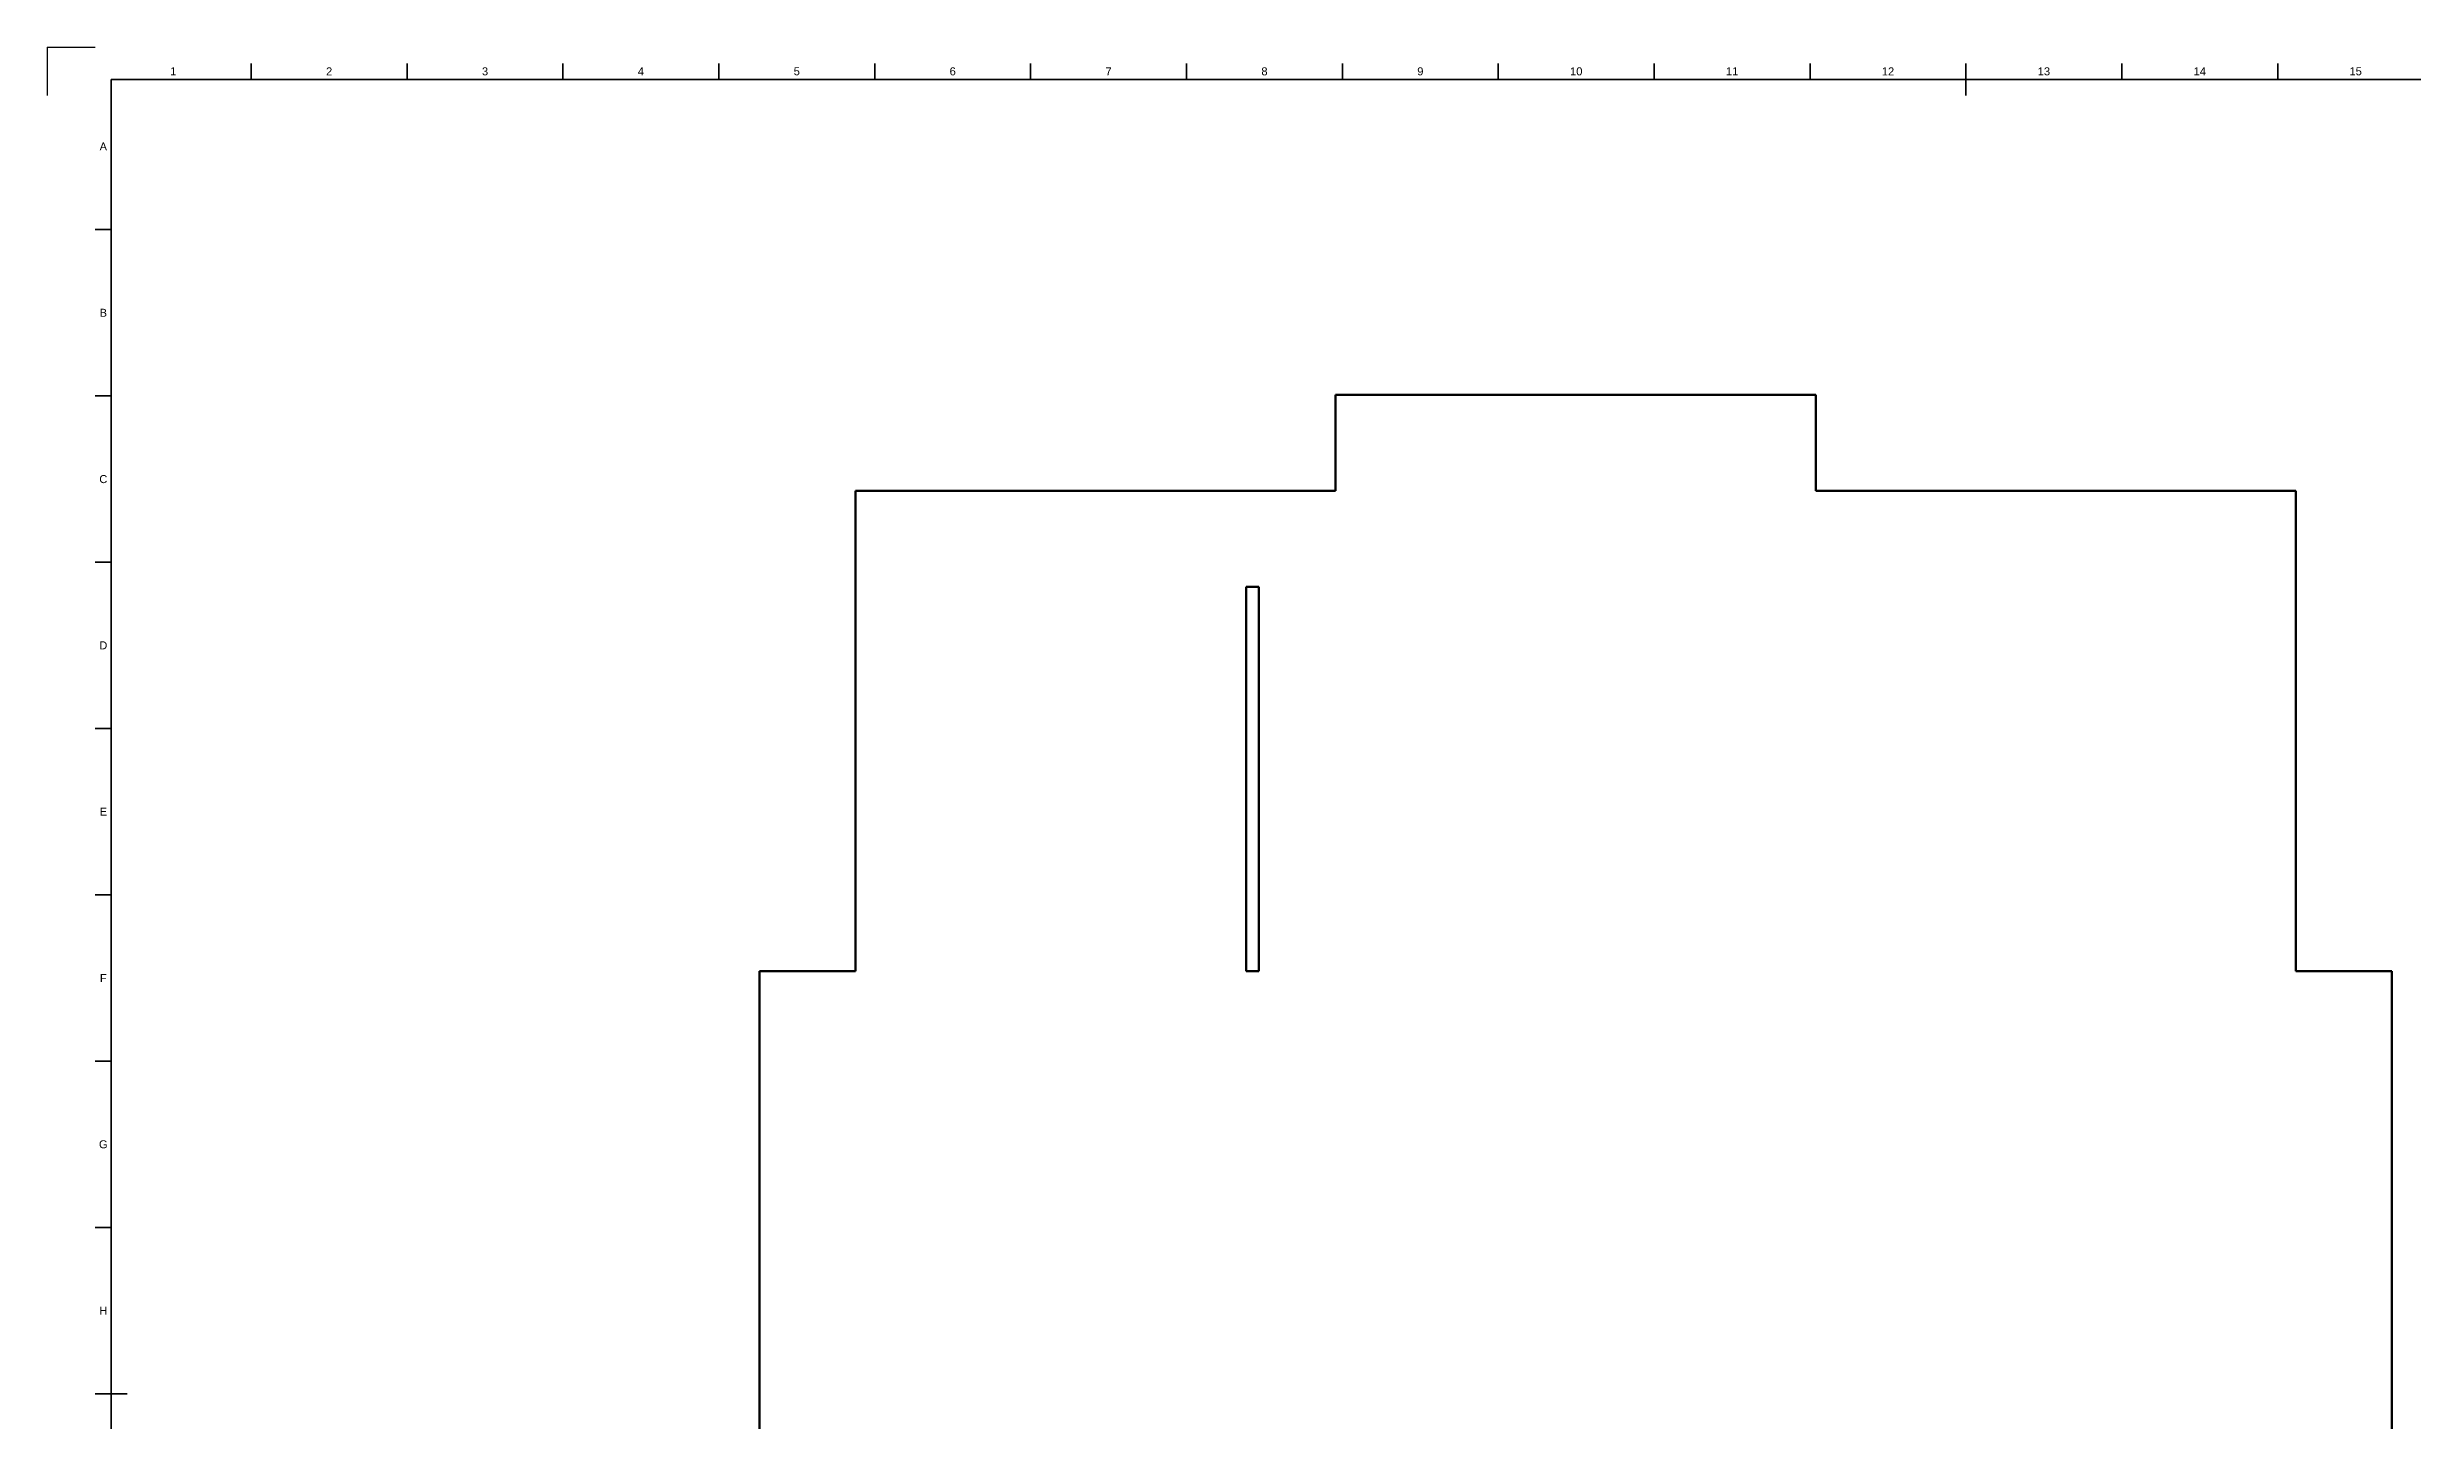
# Model space of a CAD drawing. Header units: millimetres. Extents: x 0 to 1189, y 0 to 841.
# Drawn here: x 0 to 739, y 412 to 841 of the extents above; entities that cross this region are included whole.
import ezdxf
from ezdxf.enums import TextEntityAlignment as Align

# ---------------------------------------------------------------- set-up
doc = ezdxf.new("R2010")
doc.units = ezdxf.units.MM
doc.header["$LTSCALE"] = 0.75
doc.layers.add('BORDER', color=7, linetype='Continuous', lineweight=35)
doc.layers.add('Visible', color=7, linetype='Continuous', lineweight=70)
doc.styles.add('FusionTitle', font='arial.ttf')

# ---------------------------------------------------------------- blocks, each defined once
blk = doc.blocks.new('ISO_A0_SHEET')
at = {"layer": 'BORDER'}
for p, q in [((63.708337, 836), (63.708337, 831)), ((112.41667, 836), (112.41667, 831)), ((161.125003, 836), (161.125003, 831)), ((209.833336, 836), (209.833336, 831)), ((258.541669, 836), (258.541669, 831)), ((307.250002, 836), (307.250002, 831)), ((355.958335, 836), (355.958335, 831)), ((404.666668, 836), (404.666668, 831)), ((453.375001, 836), (453.375001, 831)), ((502.083334, 836), (502.083334, 831)), ((550.791667, 836), (550.791667, 831)), ((599.5, 836), (599.5, 826)), ((648.208333, 836), (648.208333, 831)), ((696.916666, 836), (696.916666, 831)), ((20, 831), (1179, 831)), ((20, 831), (20, 10)), ((15, 784.0625), (20, 784.0625)), ((15, 732.125), (20, 732.125)), ((15, 680.1875), (20, 680.1875)), ((15, 628.25), (20, 628.25)), ((15, 576.3125), (20, 576.3125)), ((15, 524.375), (20, 524.375)), ((15, 472.4375), (20, 472.4375)), ((15, 420.5), (25, 420.5))]:
    blk.add_line(p, q, dxfattribs=at)
at = {"layer": 'Defpoints'}
for q in [(15, 841), (0, 826)]:
    blk.add_line((0, 841), q, dxfattribs=at)
at = {"layer": 'BORDER', "style": 'FusionTitle'}
for s, p in [('1', (39.35417, 833.5)), ('2', (88.062503, 833.5)), ('3', (136.770836, 833.5)), ('4', (185.479169, 833.5)), ('5', (234.187502, 833.5)), ('6', (282.895835, 833.5)), ('7', (331.604168, 833.5)), ('8', (380.312501, 833.5)), ('9', (429.020835, 833.5)), ('10', (477.729168, 833.5)), ('11', (526.4375, 833.5)), ('12', (575.145833, 833.5)), ('13', (623.854167, 833.5)), ('14', (672.5625, 833.5)), ('15', (721.270833, 833.5)), ('A', (17.5, 810.03125)), ('B', (17.5, 758.09375)), ('C', (17.5, 706.15625)), ('D', (17.5, 654.21875)), ('E', (17.5, 602.28125)), ('F', (17.5, 550.34375)), ('G', (17.5, 498.40625)), ('H', (17.5, 446.46875))]:
    blk.add_text(s, height=2.5, dxfattribs=at).set_placement(p, align=Align.MIDDLE)

msp = doc.modelspace()

# ---------------------------------------------------------------- linework, layer by layer
at = {"layer": 'Visible'}
for p, q in [((402.554268, 732.49032), (402.554268, 702.49032)), ((552.554268, 732.49032), (402.554268, 732.49032)), ((552.554268, 702.49032), (552.554268, 732.49032)), ((252.554268, 702.49032), (252.554268, 552.49032)), ((402.554268, 702.49032), (252.554268, 702.49032)), ((702.554268, 702.49032), (552.554268, 702.49032)), ((702.554268, 552.49032), (702.554268, 702.49032)), ((374.554268, 672.493653), (378.554268, 672.493653)), ((374.554268, 552.493653), (374.554268, 672.493653)), ((378.554268, 672.493653), (378.554268, 552.493653)), ((252.554268, 552.49032), (222.554268, 552.49032)), ((222.554268, 552.49032), (222.554268, 402.49032)), ((378.554268, 552.493653), (374.554268, 552.493653)), ((732.554268, 552.49032), (702.554268, 552.49032)), ((732.554268, 402.49032), (732.554268, 552.49032))]:
    msp.add_line(p, q, dxfattribs=at)

# ---------------------------------------------------------------- block references
at = {"layer": 'BORDER'}
msp.add_blockref('ISO_A0_SHEET', (0, 0), dxfattribs=at)

doc.saveas('drawing.dxf')
